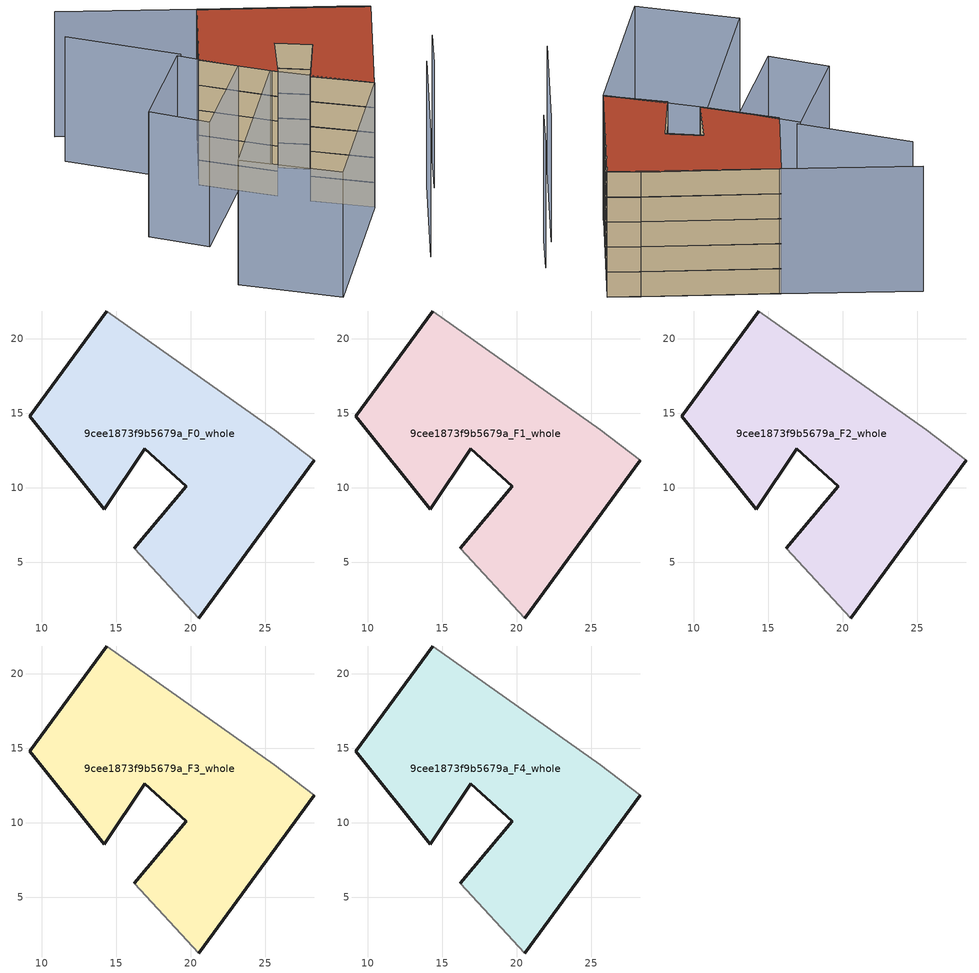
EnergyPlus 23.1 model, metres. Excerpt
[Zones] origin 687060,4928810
9cee1873f9b5679a_F0_whole
 floor ground (EU_floor_Construction): 20.55,1.25 28.31,11.85 25.61,13.88 14.36,21.86 9.19,14.81 14.19,8.55 16.91,12.6 19.7,10.09 16.2,5.92 z0
 wall outside (EU_wall_Construction): 28.31,11.85 20.55,1.25 / 16.2,5.92 19.7,10.09 16.91,12.6 14.19,8.55 9.19,14.81 14.36,21.86 z0:3
 wall adiabatic (EU_wall_Construction): 14.36,21.86 25.61,13.88 28.31,11.85 / 20.55,1.25 16.2,5.92 z0:3
9cee1873f9b5679a_F1_whole
 floor to 9cee1873f9b5679a_F0_whole (EU_floor_Construction): 20.54,1.25 28.3,11.85 25.61,13.88 14.36,21.86 9.19,14.81 14.19,8.55 16.9,12.6 19.7,10.09 16.2,5.92 z3
 wall outside (EU_wall_Construction): 28.31,11.85 20.55,1.25 / 16.2,5.92 19.7,10.09 16.91,12.6 14.19,8.55 9.19,14.81 14.36,21.86 z3:6
 wall adiabatic (EU_wall_Construction): 14.36,21.86 25.61,13.88 28.31,11.85 / 20.55,1.25 16.2,5.92 z3:6
9cee1873f9b5679a_F2_whole
 floor to 9cee1873f9b5679a_F1_whole (EU_floor_Construction): 20.54,1.25 28.3,11.85 25.61,13.88 14.36,21.86 9.19,14.81 14.19,8.55 16.9,12.6 19.7,10.09 16.2,5.92 z6
 wall outside (EU_wall_Construction): 28.31,11.85 20.55,1.25 / 16.2,5.92 19.7,10.09 16.91,12.6 14.19,8.55 9.19,14.81 14.36,21.86 z6:9
 wall adiabatic (EU_wall_Construction): 14.36,21.86 25.61,13.88 28.31,11.85 / 20.55,1.25 16.2,5.92 z6:9
9cee1873f9b5679a_F3_whole
 floor to 9cee1873f9b5679a_F2_whole (EU_floor_Construction): 20.54,1.25 28.3,11.85 25.61,13.88 14.36,21.86 9.19,14.81 14.19,8.55 16.9,12.6 19.7,10.09 16.2,5.92 z9
 wall outside (EU_wall_Construction): 28.31,11.85 20.55,1.25 / 16.2,5.92 19.7,10.09 16.91,12.6 14.19,8.55 9.19,14.81 14.36,21.86 z9:12
 wall adiabatic (EU_wall_Construction): 14.36,21.86 25.61,13.88 28.31,11.85 / 20.55,1.25 16.2,5.92 z9:12
9cee1873f9b5679a_F4_whole
 floor to 9cee1873f9b5679a_F3_whole (EU_floor_Construction): 20.54,1.25 28.3,11.85 25.61,13.88 14.36,21.86 9.19,14.81 14.19,8.55 16.9,12.6 19.7,10.09 16.2,5.92 z12
 wall outside (EU_wall_Construction): 28.31,11.85 20.55,1.25 / 16.2,5.92 19.7,10.09 16.91,12.6 14.19,8.55 9.19,14.81 14.36,21.86 z12:15
 wall adiabatic (EU_wall_Construction): 14.36,21.86 25.61,13.88 28.31,11.85 / 20.55,1.25 16.2,5.92 z12:15
 roof outside (EU_roof_Construction): 25.61,13.88 28.31,11.85 20.55,1.25 16.2,5.92 19.7,10.09 16.91,12.6 14.19,8.55 9.19,14.81 14.36,21.86 z15
shading: 19.78,-8.84 26.89,1.03 / 27.28,0.33 30.04,4.22 / 1.27,26.08 8.42,16.73 / 28.27,11.79 3.07,30.05 / 13.7,9.16 20.6,1.19 / 20.6,1.19 8.78,-9.03 / 8.78,-9.03 1.89,-1.06 / 1.89,-1.06 13.7,9.16 / 3.64,5.78 -0.06,10.83 / -0.06,10.83 8,16.73 / 8,16.73 11.69,11.68 / 11.69,11.68 3.64,5.78 z0:15
[Building]
EU S2 Campaign: North Axis=0; Terrain=City; Solar Distribution=FullExterior
[Site:Location]
Bologna: Latitude=44.5; Longitude=11.25; Time Zone=1; Elevation=37
[SizingPeriod:WeatherFileDays]
AnnualSizingPeriod: Begin Month=1; Begin Day of Month=1; End Month=12; End Day of Month=31; Day of Week for Start Day=Monday; Use Weather File Daylight Saving Period=No; Use Weather File Rain and Snow Indicators=No
[MATERIAL]
EU_InternalMass_Material: Roughness=MediumRough; Thickness=0.1; Conductivity=1; Density=1800; Specific Heat=900; Thermal Absorptance=0.9; Solar Absorptance=0.7; Visible Absorptance=0.7
[MATERIAL:NOMASS] Roughness=MediumRough; Thermal Absorptance=0.9; Solar Absorptance=0.7; Visible Absorptance=0.7
Name | Thermal Resistance
EU_wall_NoMass | 0.905828
EU_roof_NoMass | 0.37593
EU_floor_NoMass | 0.67114
[CONSTRUCTION]
EU_wall_Construction: EU_wall_NoMass
EU_roof_Construction: EU_roof_NoMass
EU_floor_Construction: EU_floor_NoMass
EU_InternalMass_Construction: EU_InternalMass_Material
[ZONE] Type=1; Multiplier=1; Ceiling Height=autocalculate; Volume=519.728; Floor Area=autocalculate; Part of Total Floor Area=Yes
9cee1873f9b5679a_F0_whole; 9cee1873f9b5679a_F1_whole; 9cee1873f9b5679a_F2_whole; 9cee1873f9b5679a_F3_whole; 9cee1873f9b5679a_F4_whole
[INTERNALMASS] Construction=EU_InternalMass_Construction; Surface Area=173.243
Name | Zone or ZoneList
9cee1873f9b5679a_F0_whole_EU_InternalMass | 9cee1873f9b5679a_F0_whole
9cee1873f9b5679a_F1_whole_EU_InternalMass | 9cee1873f9b5679a_F1_whole
9cee1873f9b5679a_F2_whole_EU_InternalMass | 9cee1873f9b5679a_F2_whole
9cee1873f9b5679a_F3_whole_EU_InternalMass | 9cee1873f9b5679a_F3_whole
9cee1873f9b5679a_F4_whole_EU_InternalMass | 9cee1873f9b5679a_F4_whole
[OTHEREQUIPMENT] Fuel Type=Electricity; Design Level Calculation Method=Watts/Area; Power per Zone Floor Area=1; Fraction Latent=0; Fraction Radiant=0; Fraction Lost=0; Carbon Dioxide Generation Rate=0; EndUse Subcategory=EU_Step8_InternalGains
Name | Zone or ZoneList or Space or SpaceList | Schedule
EU_Step8_InternalGain_9cee1873f9b5679a_F0_whole_f000 | 9cee1873f9b5679a_F0_whole | EU_Step8_GainSchedule_9cee1873f9b5679a_F0_whole_f000
EU_Step8_InternalGain_9cee1873f9b5679a_F1_whole_f000 | 9cee1873f9b5679a_F1_whole | EU_Step8_GainSchedule_9cee1873f9b5679a_F1_whole_f000
EU_Step8_InternalGain_9cee1873f9b5679a_F2_whole_f000 | 9cee1873f9b5679a_F2_whole | EU_Step8_GainSchedule_9cee1873f9b5679a_F2_whole_f000
EU_Step8_InternalGain_9cee1873f9b5679a_F3_whole_f000 | 9cee1873f9b5679a_F3_whole | EU_Step8_GainSchedule_9cee1873f9b5679a_F3_whole_f000
EU_Step8_InternalGain_9cee1873f9b5679a_F4_whole_f000 | 9cee1873f9b5679a_F4_whole | EU_Step8_GainSchedule_9cee1873f9b5679a_F4_whole_f000
[ZONEVENTILATION:DESIGNFLOWRATE] Schedule=EU_AlwaysOn; Design Flow Rate Calculation Method=AirChanges/Hour; Air Changes per Hour=0.73129; Ventilation Type=Natural; Fan Pressure Rise=0; Fan Total Efficiency=1; Constant Term Coefficient=1; Temperature Term Coefficient=0; Velocity Term Coefficient=0; Velocity Squared Term Coefficient=0; Minimum Indoor Temperature=-100; Maximum Indoor Temperature=100; Delta Temperature=-100; Minimum Outdoor Temperature=-100; Maximum Outdoor Temperature=100; Maximum Wind Speed=40
Name | Zone or ZoneList or Space or SpaceList
EU_ConstantAir_9cee1873f9b5679a_F0_whole | 9cee1873f9b5679a_F0_whole
EU_ConstantAir_9cee1873f9b5679a_F1_whole | 9cee1873f9b5679a_F1_whole
EU_ConstantAir_9cee1873f9b5679a_F2_whole | 9cee1873f9b5679a_F2_whole
EU_ConstantAir_9cee1873f9b5679a_F3_whole | 9cee1873f9b5679a_F3_whole
EU_ConstantAir_9cee1873f9b5679a_F4_whole | 9cee1873f9b5679a_F4_whole
[SIZING:ZONE] Zone Cooling Design Supply Air Temperature Input Method=SupplyAirTemperature; Zone Cooling Design Supply Air Temperature=13; Zone Heating Design Supply Air Temperature Input Method=SupplyAirTemperature; Zone Heating Design Supply Air Temperature=50; Zone Cooling Design Supply Air Humidity Ratio=0.008; Zone Heating Design Supply Air Humidity Ratio=0.008; Cooling Design Air Flow Method=DesignDay; Cooling Design Air Flow Rate=0; Cooling Minimum Air Flow per Zone Floor Area=0.000762; Cooling Minimum Air Flow=0; Cooling Minimum Air Flow Fraction=0.2; Heating Design Air Flow Method=DesignDay; Heating Design Air Flow Rate=0; Heating Maximum Air Flow per Zone Floor Area=0.002032; Heating Maximum Air Flow=0.141576; Heating Maximum Air Flow Fraction=0.3; Account for Dedicated Outdoor Air System=No; Dedicated Outdoor Air System Control Strategy=NeutralSupplyAir; Dedicated Outdoor Air Low Setpoint Temperature for Design=autosize; Dedicated Outdoor Air High Setpoint Temperature for Design=autosize; Zone Load Sizing Method=Sensible Load Only No Latent Load; Zone Latent Cooling Design Supply Air Humidity Ratio Input Method=HumidityRatioDifference; Zone Cooling Design Supply Air Humidity Ratio Difference=0.005; Zone Latent Heating Design Supply Air Humidity Ratio Input Method=HumidityRatioDifference; Zone Humidification Design Supply Air Humidity Ratio Difference=0.005
9cee1873f9b5679a_F0_whole; 9cee1873f9b5679a_F1_whole; 9cee1873f9b5679a_F2_whole; 9cee1873f9b5679a_F3_whole; 9cee1873f9b5679a_F4_whole
[ThermostatSetpoint:DualSetpoint] Heating Setpoint Temperature Schedule=HVACTemplate-Always 20; Cooling Setpoint Temperature Schedule=HVACTemplate-Always 50
EU_HeatOnly_9cee1873f9b5679a_F0_whole Dual SP Control; EU_HeatOnly_9cee1873f9b5679a_F1_whole Dual SP Control; EU_HeatOnly_9cee1873f9b5679a_F2_whole Dual SP Control; EU_HeatOnly_9cee1873f9b5679a_F3_whole Dual SP Control; EU_HeatOnly_9cee1873f9b5679a_F4_whole Dual SP Control
[ZoneControl:Thermostat] Control Type Schedule=HVACTemplate-Always 4
Name | Zone or ZoneList | Control
9cee1873f9b5679a_F0_whole Thermostat | 9cee1873f9b5679a_F0_whole | EU_HeatOnly_9cee1873f9b5679a_F0_whole Dual SP Control
9cee1873f9b5679a_F1_whole Thermostat | 9cee1873f9b5679a_F1_whole | EU_HeatOnly_9cee1873f9b5679a_F1_whole Dual SP Control
9cee1873f9b5679a_F2_whole Thermostat | 9cee1873f9b5679a_F2_whole | EU_HeatOnly_9cee1873f9b5679a_F2_whole Dual SP Control
9cee1873f9b5679a_F3_whole Thermostat | 9cee1873f9b5679a_F3_whole | EU_HeatOnly_9cee1873f9b5679a_F3_whole Dual SP Control
9cee1873f9b5679a_F4_whole Thermostat | 9cee1873f9b5679a_F4_whole | EU_HeatOnly_9cee1873f9b5679a_F4_whole Dual SP Control
[Zone equipment]
9cee1873f9b5679a_F0_whole: 9cee1873f9b5679a_F0_whole Ideal Loads Air System
9cee1873f9b5679a_F1_whole: 9cee1873f9b5679a_F1_whole Ideal Loads Air System
9cee1873f9b5679a_F2_whole: 9cee1873f9b5679a_F2_whole Ideal Loads Air System
9cee1873f9b5679a_F3_whole: 9cee1873f9b5679a_F3_whole Ideal Loads Air System
9cee1873f9b5679a_F4_whole: 9cee1873f9b5679a_F4_whole Ideal Loads Air System
[ZoneHVAC:IdealLoadsAirSystem] Availability Schedule=EU_AlwaysOn; Maximum Heating Supply Air Temperature [C]=50; Minimum Cooling Supply Air Temperature [C]=13; Maximum Heating Supply Air Humidity Ratio [kg-H20/kg-air]=0.0156; Minimum Cooling Supply Air Humidity Ratio [kg-H20/kg-air]=0.0077; Heating Limit=NoLimit; Cooling Limit=NoLimit; Heating Availability Schedule=EU_AlwaysOn; Cooling Availability Schedule=EU_CoolingOff; Dehumidification Control Type=ConstantSensibleHeatRatio; Cooling Sensible Heat Ratio=0.7; Humidification Control Type=None; Demand Controlled Ventilation Type=None; Outdoor Air Economizer Type=NoEconomizer; Heat Recovery Type=None; Sensible Heat Recovery Effectiveness=0.7; Latent Heat Recovery Effectiveness=0.65
9cee1873f9b5679a_F0_whole Ideal Loads Air System; 9cee1873f9b5679a_F1_whole Ideal Loads Air System; 9cee1873f9b5679a_F2_whole Ideal Loads Air System; 9cee1873f9b5679a_F3_whole Ideal Loads Air System; 9cee1873f9b5679a_F4_whole Ideal Loads Air System
[SCHEDULE:CONSTANT]
Name | Hourly Value
EU_AlwaysOn | 1
EU_CoolingOff | 0
[SCHEDULE:FILE] Column Number=1; Rows to Skip at Top=0; Number of Hours of Data=8760; Column Separator=Comma; Interpolate to Timestep=No; Minutes per Item=60; Adjust Schedule for Daylight Savings=Yes
Name | File
EU_Step8_GainSchedule_9cee1873f9b5679a_F0_whole_f000 | ../../schedules/9cee1873f9b5679a/9cee1873f9b5679a_F0_whole_f000_gain.csv
EU_Step8_GainSchedule_9cee1873f9b5679a_F1_whole_f000 | ../../schedules/9cee1873f9b5679a/9cee1873f9b5679a_F1_whole_f000_gain.csv
EU_Step8_GainSchedule_9cee1873f9b5679a_F2_whole_f000 | ../../schedules/9cee1873f9b5679a/9cee1873f9b5679a_F2_whole_f000_gain.csv
EU_Step8_GainSchedule_9cee1873f9b5679a_F3_whole_f000 | ../../schedules/9cee1873f9b5679a/9cee1873f9b5679a_F3_whole_f000_gain.csv
EU_Step8_GainSchedule_9cee1873f9b5679a_F4_whole_f000 | ../../schedules/9cee1873f9b5679a/9cee1873f9b5679a_F4_whole_f000_gain.csv
[Schedule:Compact]
HVACTemplate-Always 20: Through: 12/31, For: AllDays, Until: 24:00, 20
HVACTemplate-Always 50: Through: 12/31, For: AllDays, Until: 24:00, 50
HVACTemplate-Always 4: Through: 12/31, For: AllDays, Until: 24:00, 4
